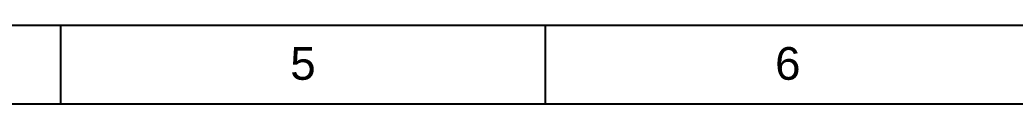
# Model space of a CAD drawing. Header units: millimetres. Extents: x 3299 to 14264, y 1863 to 5555.
# Drawn here: x 4280 to 4790, y 3234 to 3275 of the extents above; entities that cross this region are included whole.
import ezdxf

# ---------------------------------------------------------------- set-up
doc = ezdxf.new("R2010")
doc.units = ezdxf.units.MM
doc.layers.add('图框', color=7, linetype='Continuous')
doc.layers.add('细实线', color=7, linetype='Continuous', lineweight=18)
doc.styles.get("Standard").update_dxf_attribs({"font": 'arial.ttf'})

# ---------------------------------------------------------------- blocks, each defined once
blk = doc.blocks.new('产品尺寸图图框')
at = {"layer": '图框'}
for p, q in [((314.593, 605.09), (611.593, 605.09)), ((463.593, 605.09), (463.593, 599.09)), ((500.593, 605.09), (500.593, 599.09)), ((323.343, 599.09), (605.843, 599.09))]:
    blk.add_line(p, q, dxfattribs=at)
at = {"layer": '图框', "char_height": 2.5, "attachment_point": 1}
for s, insert in [('5', (481.136, 603.421)), ('6', (518.136, 603.421))]:
    blk.add_mtext_dynamic_manual_height_columns(s, width=1.58949, gutter_width=1.25, heights=[0], dxfattribs=dict(at, insert=insert))

msp = doc.modelspace()

# ---------------------------------------------------------------- block references
at = {"layer": '细实线', "color": 3, "lineweight": 5, "xscale": 6.72, "yscale": 6.72, "zscale": 6.72}
msp.add_blockref('产品尺寸图图框', (1185.32772, -791.52092), dxfattribs=at)

doc.saveas('drawing.dxf')
